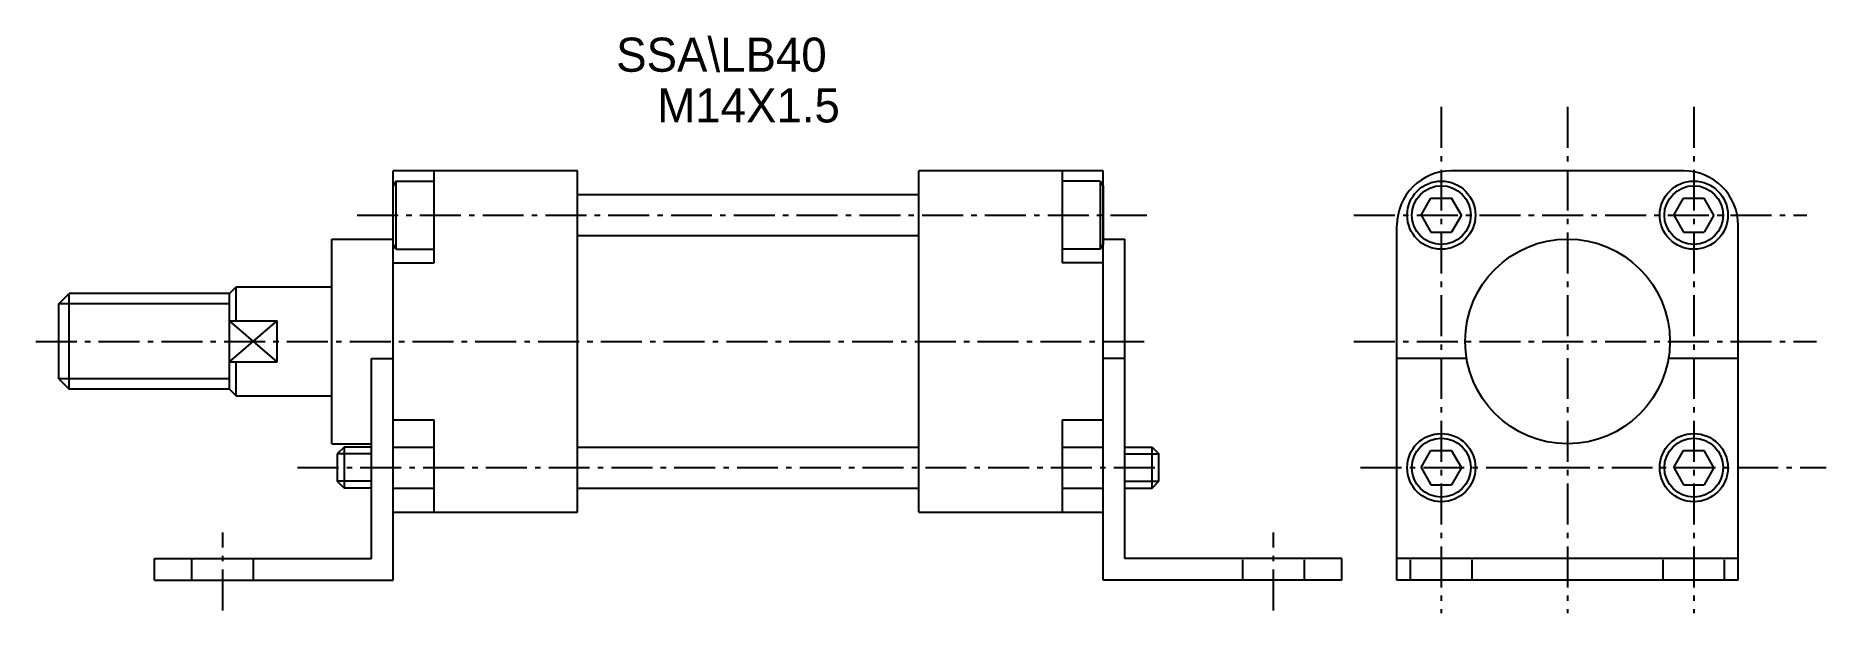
# Model space of a CAD drawing. Extents: x 393 to 655, y 225 to 310.
import ezdxf

# ---------------------------------------------------------------- set-up
doc = ezdxf.new("R2010")
doc.units = 0
doc.header["$MEASUREMENT"] = 0
doc.linetypes.add('DASHED', pattern=[4, 3, -1])
doc.linetypes.add('SCENTER', pattern=[9.2, 6, -1.2, 0.8, -1.2])
for name, color, linetype in [('CON', 2, 'CONTINUOUS'), ('DAS', 3, 'DASHED'), ('SCEN', 1, 'SCENTER'), ('UTI', 7, 'CONTINUOUS')]:
    doc.layers.add(name, color=color, linetype=linetype)

# ---------------------------------------------------------------- blocks, each defined once
blk = doc.blocks.new('00000093')
at = {"layer": 'CON'}
for p, q in [((-2.95, 0), (-1.51, 2.5)), ((-1.51, 2.5), (1.51, 2.5)), ((2.95, 0), (1.51, 2.5)), ((2.95, 0), (1.51, -2.5)), ((-2.95, 0), (-1.51, -2.5)), ((-1.51, -2.5), (1.51, -2.5))]:
    blk.add_line(p, q, dxfattribs=at)
for radius in [5, 4.31]:
    blk.add_circle((0, 0), radius, dxfattribs=at)

msp = doc.modelspace()

# ---------------------------------------------------------------- linework, layer by layer
at = {"layer": 'CON'}
for p, q in [((444.95, 229.78), (444.95, 289.78)), ((471.95, 289.78), (444.95, 289.78)), ((450.95, 276.28), (450.95, 289.78)), ((471.95, 239.78), (471.95, 289.78)), ((521.95, 239.78), (521.95, 289.78)), ((548.95, 289.78), (521.95, 289.78)), ((542.95, 289.78), (542.95, 276.28)), ((548.95, 229.78), (548.95, 289.78)), ((634.02, 289.78), (600.02, 289.78)), ((445.35, 288.28), (444.95, 287.59)), ((444.95, 278.97), (444.95, 287.59)), ((445.35, 278.28), (445.35, 288.28)), ((445.35, 288.28), (450.95, 288.28)), ((471.95, 286.28), (521.95, 286.28)), ((548.55, 288.28), (542.95, 288.28)), ((548.55, 288.28), (548.55, 278.28)), ((548.55, 288.28), (548.95, 287.59)), ((548.95, 287.59), (548.95, 278.97)), ((592.02, 229.78), (592.02, 281.78)), ((642.02, 229.78), (642.02, 281.78)), ((435.95, 279.78), (444.95, 279.78)), ((435.95, 249.78), (435.95, 279.78)), ((445.35, 278.28), (444.95, 278.97)), ((445.35, 278.28), (450.95, 278.28)), ((471.95, 280.28), (521.95, 280.28)), ((548.55, 278.28), (542.95, 278.28)), ((548.55, 278.28), (548.95, 278.97)), ((548.95, 279.78), (552.15, 279.78)), ((552.15, 232.98), (552.15, 279.78)), ((444.95, 276.28), (450.95, 276.28)), ((548.95, 276.28), (542.95, 276.28)), ((395.95, 270.28), (397.45, 271.78)), ((395.95, 259.28), (395.95, 270.28)), ((420.95, 271.78), (397.45, 271.78)), ((397.45, 257.78), (397.45, 271.78)), ((420.95, 271.78), (421.95, 272.78)), ((420.95, 257.78), (420.95, 271.78)), ((421.95, 272.78), (435.95, 272.78)), ((421.95, 267.78), (421.95, 272.78)), ((420.95, 267.78), (427.95, 267.78)), ((427.95, 261.78), (427.95, 267.78)), ((420.95, 261.78), (427.95, 261.78)), ((421.95, 256.78), (421.95, 261.78)), ((441.75, 232.98), (441.75, 262.28)), ((441.75, 262.28), (444.95, 262.28)), ((552.15, 262.28), (548.95, 262.28)), ((602.23, 262.28), (592.02, 262.28)), ((642.02, 262.28), (631.81, 262.28)), ((395.95, 259.28), (397.45, 257.78)), ((420.95, 257.78), (397.45, 257.78)), ((420.95, 257.78), (421.95, 256.78)), ((421.95, 256.78), (435.95, 256.78)), ((444.95, 253.28), (450.95, 253.28)), ((450.95, 239.78), (450.95, 253.28)), ((542.95, 253.28), (542.95, 239.78)), ((542.95, 253.28), (548.95, 253.28)), ((435.95, 249.78), (441.75, 249.78)), ((437.75, 249.28), (436.75, 248.28)), ((441.75, 249.28), (437.75, 249.28)), ((437.75, 249.28), (437.75, 243.28)), ((444.95, 249.28), (450.95, 249.28)), ((471.95, 249.28), (521.95, 249.28)), ((542.95, 249.28), (548.95, 249.28)), ((552.15, 249.28), (556.15, 249.28)), ((556.15, 243.28), (556.15, 249.28)), ((556.15, 249.28), (557.15, 248.28)), ((436.75, 248.28), (436.75, 244.28)), ((557.15, 244.28), (557.15, 248.28)), ((437.75, 243.28), (436.75, 244.28)), ((556.15, 243.28), (557.15, 244.28)), ((441.75, 243.28), (437.75, 243.28)), ((444.95, 243.28), (450.95, 243.28)), ((471.95, 243.28), (521.95, 243.28)), ((542.95, 243.28), (548.95, 243.28)), ((552.15, 243.28), (556.15, 243.28)), ((444.95, 239.78), (471.95, 239.78)), ((521.95, 239.78), (548.95, 239.78)), ((409.95, 232.98), (441.75, 232.98)), ((409.95, 229.78), (409.95, 232.98)), ((583.95, 232.98), (552.15, 232.98)), ((583.95, 229.78), (583.95, 232.98)), ((642.02, 232.98), (592.02, 232.98)), ((409.95, 229.78), (444.95, 229.78)), ((583.95, 229.78), (548.95, 229.78)), ((642.02, 229.78), (592.02, 229.78))]:
    msp.add_line(p, q, dxfattribs=at)
msp.add_circle((617.02, 264.78), 15, dxfattribs=at)
for centre, start, end in [((600.02, 281.78), 90, 180), ((634.02, 281.78), 0, 90)]:
    msp.add_arc(centre, 8, start, end, dxfattribs=at)
at = {"layer": 'DAS'}
for p, q in [((415.45, 229.78), (415.45, 232.98)), ((424.45, 229.78), (424.45, 232.98)), ((569.45, 229.78), (569.45, 232.98)), ((578.45, 229.78), (578.45, 232.98)), ((594.02, 229.78), (594.02, 232.98)), ((603.02, 229.78), (603.02, 232.98)), ((631.02, 229.78), (631.02, 232.98)), ((640.02, 229.78), (640.02, 232.98))]:
    msp.add_line(p, q, dxfattribs=at)
at = {"layer": 'SCEN'}
for p, q in [((598.52, 299.14), (598.52, 224.95)), ((617.02, 299.14), (617.02, 224.95)), ((635.52, 299.14), (635.52, 224.95)), ((439.65, 283.28), (555.36, 283.28)), ((585.72, 283.28), (652.06, 283.28)), ((392.57, 264.78), (555.36, 264.78)), ((585.72, 264.78), (653.49, 264.78)), ((430.92, 246.28), (556.65, 246.28)), ((586.69, 246.28), (654.92, 246.28)), ((419.95, 225.37), (419.95, 236.8)), ((573.95, 225.37), (573.95, 236.8))]:
    msp.add_line(p, q, dxfattribs=at)
at = {"layer": 'UTI'}
for p, q in [((420.95, 270.28), (395.95, 270.28)), ((427.95, 261.78), (420.95, 267.78)), ((420.95, 261.78), (427.95, 267.78)), ((420.95, 259.28), (395.95, 259.28)), ((441.75, 248.28), (436.75, 248.28)), ((552.15, 248.28), (557.15, 248.28)), ((441.75, 244.28), (436.75, 244.28)), ((552.15, 244.28), (557.15, 244.28))]:
    msp.add_line(p, q, dxfattribs=at)

# ---------------------------------------------------------------- block references
at = {"layer": 'CON'}
for p in [(598.52, 283.28), (635.52, 283.28), (598.52, 246.28), (635.52, 246.28)]:
    msp.add_blockref('00000093', p, dxfattribs=at)

# ---------------------------------------------------------------- texts
at = {"layer": 'UTI'}
for s, p in [('SSA\\LB40', (477.61, 304.29)), ('M14X1.5', (483.63, 296.86))]:
    msp.add_text(s, height=5, dxfattribs=at).set_placement(p)

doc.saveas('drawing.dxf')
